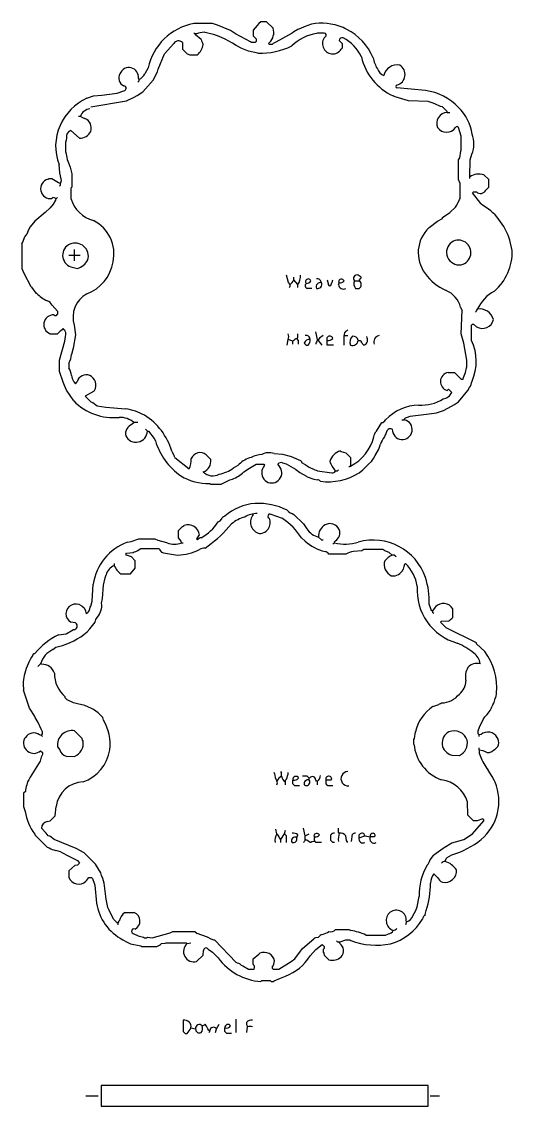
# Model space of a CAD drawing. Extents: x 107 to 1483, y 145 to 1950.
# Drawn here: x 950 to 1469, y 169 to 1316 of the extents above; entities that cross this region are included whole.
import ezdxf

# ---------------------------------------------------------------- set-up
doc = ezdxf.new("R2010")
doc.units = 0
doc.layers.get('0').update_dxf_attribs({"linetype": 'CONTINUOUS'})

msp = doc.modelspace()

# ---------------------------------------------------------------- linework, layer by layer
at = {"color": 7, "linetype": 'CONTINUOUS'}
for points in [[(1216, 1309), (1209, 1316), (1203, 1316), (1201, 1314), (1199, 1312), (1195, 1307), (1195, 1301), (1198, 1298), (1198, 1295), (1197, 1294), (1193, 1294), (1191.9, 1294.7), (1176.18, 1303.24), (1170.9, 1306.8), (1157.088235, 1312.352941), (1152, 1314), (1132, 1314)], [(1245.1, 1308.8), (1242.1, 1307.7), (1237.9, 1305.2), (1236, 1304), (1218.9, 1294.2), (1216.1, 1292.8), (1215, 1292), (1212, 1292), (1211, 1293), (1212, 1294)], [(1135, 1303), (1133, 1303), (1132, 1304)], [(1140, 1297), (1134, 1302), (1134, 1303)], [(1144.067568, 1304.405405), (1143, 1305)], [(1270, 1304), (1263, 1304), (1261.911765, 1303.352941)], [(1023, 1226), (1060.932432, 1232.405405), (1068.9, 1236.2), (1072.1, 1237.8), (1078, 1242), (1081, 1245), (1089, 1254), (1093.647059, 1263.088235), (1094.352941, 1265.911765), (1101, 1282), (1111, 1293)], [(1120, 1294), (1120, 1287), (1125, 1282), (1128, 1281), (1136, 1281)], [(1199.932432, 1282.594595), (1189.9, 1284.7), (1182.9, 1287.8), (1176.9, 1290.8)], [(1286, 1296), (1289, 1293), (1289, 1288), (1288, 1287)], [(1083.7, 1267.1), (1080.2, 1260.9)], [(1073.42, 1256.06), (1074, 1255), (1074, 1253), (1073, 1252)], [(1019, 1235), (1026.044554, 1237.554455), (1034.955446, 1238.445545), (1050.923077, 1240.384615), (1058, 1243)], [(1377.1, 1243.2), (1347, 1246)], [(1400, 1220), (1400, 1221), (1395, 1226), (1393.1, 1226.3), (1387.1, 1229.2), (1384.1, 1230.3), (1379.978351, 1231.523711), (1359.021649, 1232.476289), (1345.206897, 1236.517241), (1342.8, 1237.6)], [(1010, 1216), (1012, 1216)], [(1012, 1216), (1014.206897, 1214.517241), (1016.911765, 1213.647059)], [(1400, 1220), (1403, 1220)], [(1011, 1193), (1002, 1201)], [(1380.9, 1098.2), (1390, 1105), (1395, 1108), (1395, 1109), (1402.9, 1114.2), (1409, 1120), (1410.2, 1121.9), (1413, 1128), (1414, 1129), (1414, 1145), (1412, 1149), (1412, 1170), (1413.569231, 1172.053846), (1414.430769, 1178.946154), (1415, 1180), (1415, 1195), (1412, 1204)], [(1424, 1150), (1424, 1152), (1424.472376, 1169.975138), (1426.3, 1175.9)], [(990, 1142), (991, 1143), (991, 1145), (992, 1148), (990.445545, 1156.044554), (989.554455, 1164.955446)], [(999.647059, 1166.911765), (1001.2, 1162.1), (1003, 1155), (1003, 1141), (1002, 1140), (1002, 1129)], [(977.9, 1149.3), (979, 1150), (982, 1150), (988.9, 1145.8), (991, 1145)], [(1441, 1138), (1443, 1140), (1444, 1141), (1444, 1149), (1439, 1154)], [(1436, 1123), (1435.76, 1123.82), (1427, 1135), (1428, 1136), (1431, 1136)], [(986, 1129), (985.7, 1127.1), (983.2, 1122.9), (980, 1119), (974.9, 1114.2), (964, 1105), (959, 1099), (956.8, 1095.1), (955.7, 1092.1), (954, 1090), (953.3, 1088.9)], [(988, 1130), (987, 1129), (983, 1130), (982, 1129)], [(950, 1081), (950, 1055), (952.2, 1050.1), (959.769231, 1035.846154), (960.243902, 1035.195122), (965, 1029), (965.804878, 1028.756098)], [(1469, 1074), (1466.352941, 1085.088235)], [(1000, 1069), (1006, 1069), (1012, 1069)], [(1006, 1063), (1006, 1069), (1006, 1075)], [(1001.9, 1056.8), (1009, 1055)], [(1233, 1035), (1234, 1036), (1234, 1038), (1232.230769, 1040.153846), (1230, 1048)], [(1238, 1043), (1238, 1046)], [(1307, 1042), (1307.2, 1042.9), (1309, 1045), (1309, 1046), (1306, 1048)], [(1242, 1038), (1238, 1043)], [(1242, 1035), (1242, 1038)], [(1257, 1034), (1252, 1034)], [(1273, 1043), (1274.352941, 1039.088235)], [(1277, 1037), (1277.8, 1039.1)], [(1285, 1041), (1286, 1040)], [(1285, 1038), (1286, 1040)], [(1302, 1042), (1307, 1042)], [(1303, 1034), (1307, 1034)], [(982.247059, 1016.211765), (988, 1010), (988, 1007), (986, 1005), (985, 1005), (984, 1006)], [(1401, 945), (1408, 945), (1415, 938), (1417, 938), (1417.3, 939.9), (1419.594595, 945.067568), (1420.405405, 949.932432), (1421, 951), (1421, 958), (1418.7, 969.9), (1417.594595, 975.932432), (1415, 986), (1416, 1011)], [(994, 991), (994, 992)], [(1005.560976, 994.95122), (1007, 985), (1004.3, 970.9), (1002.615385, 964.076923)], [(1263, 979), (1263, 980), (1261, 988)], [(1294, 989), (1295, 990)], [(1426, 979), (1426, 995), (1427, 996), (1428, 996), (1431.18, 993.24)], [(980, 986), (988, 986)], [(1005, 915), (997.461538, 926.307692), (995.3, 931.1), (993.8, 934.9), (990, 946), (990, 958), (995.594595, 978.067568), (996.405405, 982.932432)], [(1231, 974), (1232, 980)], [(1237, 978), (1232, 980)], [(1237, 975), (1237, 978)], [(1243, 975), (1243, 979), (1241, 981), (1242, 982), (1242, 986)], [(1249, 976), (1251, 974), (1253, 974)], [(1263, 980), (1264, 980)], [(1268, 974), (1264, 979), (1264, 980)], [(1280, 974), (1273, 974), (1273, 979)], [(1291, 984), (1295, 984)], [(1291, 974), (1291, 984)], [(1306, 979), (1308, 979), (1309, 978), (1309, 977), (1312, 974)], [(1000, 955), (1000, 950)], [(1004.8, 935.9), (1005, 935), (1007, 933), (1008.8, 935.1)], [(1352, 895), (1355, 895), (1355, 896), (1356, 897), (1358.1, 897.7), (1361.1, 898.7), (1380.9, 901.2), (1388.946154, 902.430769), (1396.1, 904.8), (1396.9, 905.2), (1407.9, 911.3), (1412, 914), (1421.8, 926.1), (1423.8, 929.1)], [(1027, 926), (1026, 925), (1017, 920), (1023, 914), (1025.1, 913.2), (1029.9, 909.8), (1039.037931, 908.455172), (1059.955446, 906.554455)], [(1405, 924), (1402, 927), (1401, 927), (1400, 926)], [(1322.647059, 877.088235), (1323.352941, 879.911765), (1324.8, 882.1), (1325.2, 882.9), (1331, 892), (1332, 892), (1334, 894), (1335, 895)], [(1069, 892), (1066.9, 890.2)], [(1073, 892), (1069, 892)], [(1081, 885), (1083, 883), (1084, 883), (1090.230769, 875.153846), (1091.482759, 872.793103)], [(1108.7, 861.9), (1110.769231, 857.846154)], [(1287, 862), (1288.088235, 861.352941), (1293, 860), (1298, 855), (1298, 846)], [(1307, 839), (1310.9, 842.2), (1317, 848), (1320, 851), (1322.2, 853.9), (1323.8, 857.1), (1327.7, 864.1), (1329.7, 869.1)], [(1112, 855), (1127, 843)], [(1145, 858), (1150, 853)], [(1217.044554, 859.445545), (1225.955446, 858.554455), (1233.923077, 856.615385), (1235.1, 856.3), (1245, 852), (1246, 851), (1246, 850), (1249.846154, 847.769231), (1252.153846, 846.230769)], [(1226.076923, 849.384615), (1229.689655, 848.275862), (1239.804878, 842.756098), (1244.195122, 839.243902), (1251.153846, 835.230769), (1251.9, 834.8), (1259.076923, 832.384615), (1262.923077, 831.615385)], [(1173.9, 844.2), (1179, 847), (1180, 848)], [(1185.1, 839.8), (1191.1, 843.8), (1198, 848), (1206, 848), (1207, 847), (1205.8, 845.1), (1204.8, 843.1)], [(1222.24, 846.18), (1221, 848)], [(1263.1, 841.2), (1278, 839)], [(1282, 841), (1284, 841), (1285, 842)], [(1296, 845), (1297, 846), (1298, 846)], [(1148.962069, 827.544828), (1150, 827), (1161, 827), (1170.088235, 831.647059), (1172.911765, 832.352941)], [(1225.793103, 790.482759), (1214, 795)], [(1238, 795), (1248, 785), (1251.756098, 779.804878)], [(1119, 765), (1118.558824, 766.735294), (1116, 770), (1116, 778), (1120, 782), (1121.9, 783.2)], [(1158, 787), (1160, 788), (1161.2, 789.9), (1162, 791)], [(1062.076923, 765.615385), (1065.923077, 766.384615), (1074, 769), (1091, 769), (1093.9, 767.7), (1103.1, 765.2), (1103.9, 764.8)], [(1135, 769), (1136, 768)], [(1249.795082, 766.754098), (1246, 770)], [(1264, 771), (1267, 768), (1269, 768)], [(1076, 759), (1095, 759), (1096, 758), (1096, 757), (1098, 755), (1100.067568, 754.405405), (1115, 752)], [(1119, 765), (1121, 765)], [(1143.923077, 759.384615), (1147.1, 761.8)], [(1281, 765), (1280, 764), (1279, 764)], [(1281, 765), (1281, 766), (1282, 767)], [(1346, 750), (1344, 752), (1342, 752), (1338.735294, 754.558824), (1335.9, 755.7), (1334.2, 756.4), (1332, 758), (1312, 758), (1309.955446, 756.445545), (1301.044554, 755.554455)], [(1055, 732), (1065, 732), (1070, 738), (1070, 746), (1066, 750), (1061, 752), (1060, 753), (1061, 754), (1068.1, 754.8), (1068.9, 755.2)], [(1293, 753), (1275, 753)], [(1048, 743), (1048, 741)], [(1356, 743), (1355, 742), (1354.352941, 739.911765), (1353.647059, 737.088235)], [(1034.594595, 701.067568), (1035.405405, 705.932432), (1036.461929, 719.967005), (1038.3, 727.9), (1039.3, 730.9)], [(1022.384615, 696.923077), (1023, 698), (1024.529231, 703.026154), (1025.594595, 721.067568)], [(1386, 690), (1385, 691), (1385, 693), (1384, 693), (1383, 694), (1382.3, 696.1), (1380.901639, 700.081967)], [(1013.1, 698.2), (1014, 698), (1016, 696), (1017.6, 692.8), (1018, 691), (1019, 690)], [(1387.8, 697.1), (1385.2, 693.9), (1385, 693)], [(1406, 686), (1406, 695)], [(1007.1, 680.2), (1002, 681)], [(1019.2, 670.9), (1022, 674), (1027.647059, 681.088235), (1028.352941, 683.911765), (1030, 686)], [(1440, 650), (1431, 658), (1431, 659), (1399, 675), (1393, 681), (1394, 682), (1401.95122, 682.439024)], [(989.053846, 667.569231), (997.1, 668.8), (1003, 672), (1004.9, 673.2)], [(983, 652), (986.088235, 654.647059), (988.911765, 655.352941)], [(961.8, 646.1), (962, 647), (963, 648), (964, 648)], [(967, 634), (970, 637)], [(971.067568, 636.405405), (970, 637)], [(971, 561), (972, 563), (972, 565), (970.7, 567.9), (967.558824, 574.735294), (964.3, 580.1), (963.7, 581.9), (958.8, 588.9), (958.3, 590.1), (952, 609)], [(1036.517241, 577.206897), (1036, 580), (1031, 585), (1025.804878, 588.756098), (1023.9, 589.7), (1016.9, 592.8), (1008.911765, 594.647059), (1004.9, 595.8), (998, 599), (996, 601), (996, 602)], [(1449.647059, 596.088235), (1450.8, 600.1)], [(1385.1, 591.7), (1390.1, 593.7)], [(1434, 560), (1434, 562), (1433, 563), (1433, 566), (1434.352941, 569.911765), (1438.2, 577.9), (1440, 581)], [(1015, 555), (1014.3, 556.1), (1014, 558), (1006, 566)], [(1365, 552), (1365, 557), (1365.569231, 558.053846), (1366.430769, 564.946154)], [(1435.9, 562.3), (1434, 562)], [(954, 559), (953, 558)], [(972, 560), (971, 561), (968.9, 561.8)], [(970, 545), (972, 543), (972, 541), (970.7, 538.1), (969.647059, 534.088235), (959, 517), (957.7, 514.1), (956, 512), (955.3, 508.9)], [(988, 549), (990.2, 546.1)], [(997.044554, 539.445545), (1006, 539)], [(1405.04878, 540.439024), (1413, 540)], [(1434, 546), (1434, 548)], [(1434, 546), (1437.8, 545.4), (1440.153846, 544.230769)], [(1217.594595, 520.932432), (1217, 522)], [(1225, 518), (1225, 522), (1224, 523)], [(1254.9, 516.2), (1254, 516), (1252, 518), (1247, 518)], [(1450.7, 511.9), (1450.2, 513.1), (1447.756098, 517.804878), (1443.325843, 524.578652)], [(1229, 509), (1229, 512), (1229, 514), (1230, 515)], [(1244, 508), (1239, 508), (1237, 510), (1237, 514)], [(1254, 514), (1254, 516)], [(1263, 513), (1262, 513), (1261, 514)], [(1263, 509), (1263, 513)], [(1278, 515), (1277, 514), (1272, 514)], [(1279, 508), (1274, 508), (1272, 510), (1272, 514)], [(954, 502), (952, 500), (952, 486), (953.594595, 480.932432)], [(976.9, 470.2), (980, 471), (985.54918, 476.040984), (986.45082, 485.959016)], [(1379, 424), (1380, 425), (1381.3, 427.9), (1381.8, 429.1), (1383, 431), (1385.8, 434.1), (1386, 435), (1396, 442), (1397.1, 442.7), (1405.088235, 447.647059), (1409.088235, 448.647059), (1417.9, 451.2), (1427, 457), (1439, 471), (1439, 472), (1438, 473), (1432, 471), (1428, 471), (1422, 477), (1421.535398, 490.969027)], [(1052, 363), (1051, 363), (1047, 367), (1042.2, 377.1), (1041.2, 379.1), (1039.405405, 388.067568), (1037.352941, 405.088235), (1035.8, 409.9), (1034.352941, 413.088235), (1033.647059, 415.911765), (1028, 425), (1016, 437), (1007.8, 441.6), (984.195122, 451.243902), (979.692308, 454.538462), (978, 455), (975.754098, 457.795082), (971, 463)], [(1220, 457), (1219, 462)], [(1224, 448), (1224, 451), (1228, 457), (1229, 461)], [(1250, 451), (1250, 455), (1248, 463)], [(1286, 458), (1285, 459), (1285, 463)], [(963.76, 456.82), (964, 456), (977, 443), (979.1, 442.2)], [(1224, 451), (1222.8, 452.9)], [(1230, 448), (1230, 455), (1228, 457)], [(1241, 453), (1242, 456)], [(1250, 455), (1254, 457)], [(1267, 448), (1261, 448), (1260, 449), (1257.088235, 448.647059), (1256, 448), (1255, 448), (1251.735294, 450.558824), (1250, 451)], [(1259, 455), (1260, 454)], [(1281, 448), (1279, 448), (1277, 450), (1277, 456)], [(1295, 448), (1293.660377, 450.188679), (1293, 455)], [(1299, 449), (1299.941176, 456.764706)], [(1307, 453), (1313, 455)], [(1313, 455), (1319, 454)], [(1324, 455), (1323, 454), (1319, 454)], [(995.8, 435.6), (999.8, 433.6), (1009, 429), (1011, 426), (1009, 424), (1006.088235, 423.647059), (1000, 418), (1000, 411)], [(1398, 428), (1399, 431), (1400, 432), (1405.1, 434.8)], [(1386, 415), (1390, 411)], [(1018, 407), (1019, 408), (1021, 411), (1024, 411), (1025, 410), (1025.7, 407.9), (1026.3, 406.1), (1027.529231, 402.973846), (1029.258824, 383.835294)], [(1364, 371), (1367, 376), (1368.352941, 379.911765), (1370.405405, 390.932432)], [(1059, 374), (1069, 374)], [(1377, 372), (1377.8, 376.1)], [(1052, 361), (1052, 363), (1053.2, 364.9)], [(1282, 356), (1296, 356), (1298.144, 354.792)], [(1356.8, 364.9), (1357, 364), (1356, 361)], [(1057.1, 345.2), (1060.9, 342.8), (1065.164706, 340.741176), (1075.911765, 338.647059), (1077, 338), (1093, 338), (1095.9, 339.3), (1097, 340), (1098, 341), (1101.923077, 341.384615), (1103, 342), (1124, 342), (1125, 341), (1129, 342)], [(1067.846154, 351.769231), (1073.088235, 349.352941), (1078.9, 347.7), (1080, 347), (1082, 347), (1083, 348), (1088, 347), (1106.923077, 352.384615)], [(1110, 354), (1133, 354), (1135.153846, 352.230769), (1146.1, 348.3), (1150.153846, 346.230769)], [(1154, 345), (1177, 321)], [(1215, 316), (1215, 315), (1216, 314), (1222, 314), (1235, 322), (1239, 325), (1245, 333), (1247.2, 335.9), (1259, 346), (1260, 347), (1261.088235, 347.647059), (1264, 348)], [(1283, 344), (1284, 343), (1287, 343), (1293, 345), (1297, 345), (1298.1, 344.3)], [(1314, 350), (1335, 350), (1337.9, 351.3)], [(1135, 322), (1142, 329), (1142.405405, 333.932432)], [(1147.1, 335.2), (1152, 332), (1158, 326)], [(1255, 328), (1261, 335), (1268, 340), (1270, 338), (1270, 336), (1269, 335), (1269, 332), (1269.7, 330.9), (1270, 329), (1275, 324)], [(1286.461538, 341.307692), (1286, 343)], [(1195, 319), (1195, 325), (1201, 330), (1202.1, 330.8)], [(1182.2, 318.4), (1183.8, 317.6), (1190, 314), (1196, 314)], [(1203, 301), (1204, 302), (1213, 302), (1214, 301), (1216, 301), (1217.1, 301.7), (1223.911765, 304.352941), (1229.1, 306.8)], [(1121, 260), (1121, 248), (1123, 246), (1125, 246)], [(1155, 247), (1156, 251), (1159, 256)], [(1177, 247), (1177, 261)], [(1188, 247), (1189, 253), (1188.8, 253.9), (1188, 255), (1188, 258)], [(1129, 252), (1134, 251)], [(1149, 249), (1148, 249), (1146.8, 250.9)], [(1148, 247), (1149, 248), (1149, 249)], [(1172, 246), (1167, 246), (1165, 248), (1165, 252)], [(1380, 169), (1380, 191), (1034, 191), (1034, 169), (1380, 169)], [(1018, 180), (1031, 180)], [(1382, 180), (1392, 180)]]:
    msp.add_lwpolyline(points, dxfattribs=at)
for centre, radius, start, end in [((1143.129813, 1254.217058), 60.810138, -259.453957, -192.231092), ((1202.27963, 1304.625432), 14.400881, -47.547065, 17.684231), ((1267.154403, 1268.783387), 45.69164, 77.45756, -241.139471), ((1271.705924, 1269.073836), 44.635107, 60.182853, 83.088778), ((1268.123601, 1255.960237), 57.894592, 22.269308, 63.561956), ((1145.333333, 1278.666667), 26.436507, -264.936383, -246.99113), ((1156.885417, 1300.854167), 17.319697, -167.142275, -149.254906), ((1129.470798, 1222.762467), 82.937537, 55.119513, 79.863309), ((1267.628313, 1259.516608), 44.2075, -262.570179, -224.133989), ((1278.912829, 1292.732161), 10.744038, -222.567104, -32.243609), ((1270.011111, 1301.877778), 2.122251, -62.227488, -269.700025), ((1289.083333, 1296.055556), 3.083834, 72.707551, -178.967755), ((1268.768445, 1259.033569), 45.255879, 25.888299, 62.021209), ((1115.916538, 1289.751158), 5.892989, 46.137063, -213.456679), ((1124.168263, 1294.590038), 18.018855, -48.956572, -8.264348), ((1201.653709, 1362.358012), 79.781988, -91.236238, -64.580128), ((1368.157624, 1292.179555), 60.18253, -167.148151, -114.919549), ((1365.216067, 1287.938287), 44.658877, -167.010237, -150.804151), ((1063.434108, 1257.445421), 10.081539, -7.898671, -200.645383), ((1338.488711, 1270.973189), 13.171302, -158.537191, -114.627517), ((1347.199862, 1255.691122), 14.580287, 78.927581, -193.117095), ((1344.09669, 1260.129044), 11.501515, -75.378734, 59.118529), ((1061.329321, 1256.291032), 8.711677, -212.720075, -111.758101), ((1068.902404, 1266.564423), 12.638092, -66.212121, -26.62841), ((1057.926524, 1245.602375), 2.603412, -88.382725, 86.179313), ((1347.5, 1247.5), 1.581139, -251.565051, -108.434949), ((1368.711232, 1183.478372), 60.307912, 43.789053, 82.00429), ((1041.834915, 1184.332938), 55.575035, -245.739596, -203.058438), ((1024.440972, 1210.698785), 13.523338, -259.601073, -203.07931), ((1400.531113, 1208.543054), 11.46925, -267.345823, -156.664944), ((1379.04263, 1190.834756), 47.794486, 7.476614, 45.994018), ((1038.021028, 1184.194266), 52.145382, -204.840246, -158.349382), ((1012.664642, 1203.570756), 10.934803, -19.059488, 67.144766), ((1410.5, 1203.5), 1.581139, 18.434949, -198.434949), ((1033.074373, 1183.5), 36.87406, -194.843127, -165.156873), ((1004.576373, 1194.215267), 7.25743, -249.206684, -169.928856), ((1012.029155, 1205.021448), 12.06542, -94.893157, -24.593968), ((1399.5, 1210.745736), 11.651393, -144.622295, -35.377705), ((1398.996279, 1186.646114), 29.342327, -21.483453, 20.775078), ((1023.045087, 1178.08742), 25.929963, -171.050928, -154.46935), ((980.412609, 1139.243433), 10.3657, -255.971976, -81.19113), ((1433.593223, 1137.300829), 17.552651, 72.059334, -236.870047), ((1435.274627, 1140.626866), 6.299232, -132.733941, -24.646194), ((1036.061802, 1139.840637), 35.74529, -162.345614, -106.683295), ((1403.590704, 1065.945971), 65.616497, 16.961524, 60.401445), ((1008.732969, 1070.673028), 38.873859, -12.758209, 63.957597), ((1405.836107, 1071.699019), 36.388342, -226.742577, -143.039485), ((925.27355, 1095.968011), 28.903956, -31.188369, -14.154318), ((1006.186406, 1068.956214), 12.889795, -246.758519, -109.423176), ((1006.532049, 1067.879805), 14.015656, -16.070465, -247.196614), ((1412.814861, 1072.172859), 13.352866, -234.17884, -80.58143), ((1412.000746, 1071.833644), 13.179452, -76.845923, -237.914347), ((1413.734713, 1072.721871), 55.280065, -49.002333, 1.324852), ((1002.219979, 1074.508915), 20.653485, -70.835896, -30.58529), ((1003.928472, 1068.761916), 43.23674, -69.740741, -8.879221), ((1228.954665, 1047.363601), 16.057951, -35.669797, 2.271308), ((1253.233294, 1040.944509), 2.961203, 20.88172, -138.954207), ((1262.671128, 1039.71391), 4.338315, 3.78111, -261.100727), ((1304.719298, 1044.520468), 3.707741, 69.792993, -137.173128), ((1419.926236, 1080.244555), 52.81077, -144.82294, -113.462137), ((1221.182292, 1052.354167), 19.244109, -48.236395, -29.083221), ((1252.611111, 1036.722222), 2.789973, -234.727579, -102.652557), ((1250.202381, 1045.996032), 7.041353, -83.49578, -34.576706), ((1265.887729, 1035.843559), 4.302691, 75.018575, -154.629718), ((1263.119649, 1038.150292), 4.298667, -105.09761, 25.486468), ((1276.001436, 1038.456045), 1.765559, -200.981584, -55.557448), ((1269.95, 1043.65), 9.073313, -30.097346, -4.108112), ((1288.1898, 1040.361201), 3.253135, 30.249062, -191.324418), ((1290.350788, 1038.701577), 5.396586, -172.53019, -60.599912), ((1286.850242, 1045.124396), 5.194453, -99.420711, -36.97647), ((1310.348665, 1038.981083), 8.877729, -199.88023, -145.869738), ((1304.416667, 1038), 4.761682, -57.144278, 57.144278), ((1000.59296, 1065.555219), 50.639767, -133.390861, -117.896292), ((1032.896768, 1003.284538), 28.577784, -240.674014, -163.046152), ((1388.325821, 1006.977394), 26.981012, 15.280802, 66.926487), ((1470.438388, 993.611001), 42.61062, -241.337142, -205.566543), ((974.658903, 1012.778453), 8.328729, 24.344693, 74.390456), ((1422.147321, 1016.261905), 8.091798, -164.417463, -139.437563), ((1427.0625, 1013.125), 5.064043, -54.544526, -12.835609), ((1434.535279, 997.281795), 14.934966, 14.415963, -260.226448), ((983.741685, 995.651663), 10.35156, 88.57008, -111.189945), ((1437.294336, 1003.53994), 11.978058, -120.694566, -12.242481), ((1007.141304, 969.130435), 25.514148, -238.998568, -221.39029), ((989.771367, 985.346823), 7.059727, -19.998459, 53.203142), ((1295.234895, 984.859063), 4.321149, -253.39456, -168.532953), ((1223.483333, 983), 9.029596, -19.404837, 19.404837), ((1243.881579, 972.991228), 8.5114, -250.211124, -216.04908), ((1254.202469, 974.696296), 5.363332, 81.448366, -194.068231), ((1251.138456, 980.29807), 3.873031, -4.41387, -252.905746), ((1249.416667, 978.527778), 5.774171, -51.641519, 14.771621), ((1270.166667, 972.916667), 9.400428, -220.325836, -192.804266), ((1276.5, 969.5), 16.324828, -242.650124, -220.030259), ((1275.86619, 980.401429), 3.190462, 10.8135, -153.943602), ((1274.472222, 984.583333), 5.774171, -104.771621, -38.358481), ((1305.080206, 977.469957), 7.88479, -229.886447, -153.890869), ((1299.997887, 979.70338), 6.043186, -109.305296, -6.683938), ((1299.964286, 977.202381), 6.29772, 16.58513, 89.675075), ((1309.992222, 979.669259), 6.014289, -70.498314, 33.628416), ((1329.089669, 977.505739), 6.585044, -260.475089, -157.63412), ((1378.997645, 957.040158), 51.879245, -24.019212, 25.042324), ((984.343308, 964.426505), 18.275421, -31.051099, -1.096049), ((982.997261, 939.958195), 19.74667, 5.677652, 30.566069), ((1021.150205, 945.146747), 18.783811, -170.082974, -150.509967), ((1018.406341, 932.79874), 9.878136, 68.66629, -193.471699), ((1017.177724, 931.711789), 11.36229, -30.178591, 64.88664), ((1402.735848, 935.382324), 9.773068, -259.769103, -106.256472), ((1408.371382, 938.845508), 18.248759, -32.278611, -9.215261), ((1393.498755, 929.501601), 12.749363, -78.685992, -25.564041), ((1047.223525, 956.341398), 59.092616, -135.604802, -84.415692), ((1051.867832, 849.849987), 57.278323, 60.698667, 81.882796), ((1371.901991, 859.135326), 51.45903, -267.936142, -224.183281), ((1372.594902, 955.814486), 45.325081, -93.220267, -58.910063), ((1053.904872, 874.237702), 23.310129, 49.640755, -267.71095), ((1044.974541, 843.367857), 66.365461, 16.215077, 58.246924), ((1352.552694, 884.731497), 10.55611, -181.457518, 76.594702), ((1070.545236, 880.087121), 10.749794, -250.178058, -168.804665), ((1339.933889, 881.299103), 4.238568, 60.826556, -177.307596), ((1070.85806, 883.452925), 12.150385, -153.334168, -2.136284), ((1158.562211, 893.140501), 70.097571, -163.125729, -124.934716), ((1275.047193, 889.511544), 49.194367, -62.187872, -14.627582), ((1354.125, 861.8875), 25.467642, -216.678669, -196.451434), ((1344.588889, 874.155556), 11.279967, -217.998732, -195.13137), ((1138.673388, 850.354338), 9.923818, 50.393015, -201.18121), ((1291.111111, 846.888889), 15.660361, -254.780535, -195.219465), ((1103.766071, 853.128571), 8.443922, 12.804803, 33.965639), ((1104.644889, 853.682758), 24.776446, -25.541571, 0.594886), ((1138.439708, 851.152487), 11.706992, -72.294968, 9.079964), ((1200.307889, 826.771283), 29.378032, -255.394786, -226.269987), ((1207.207064, 826.347892), 32.2046, -264.147226, -243.624297), ((1211.839628, 842.146515), 18.065096, 73.254526, -244.009406), ((1224.426795, 845.435085), 4.280387, 67.324647, -216.81441), ((1300.882692, 859.129615), 26.17707, -161.90687, -136.165617), ((1152.103059, 849.932101), 14.167514, -135.488887, -60.555323), ((1154.36512, 868.109748), 30.875356, -81.239515, -50.750292), ((1161.237389, 865.15729), 34.81977, -70.410429, -46.739388), ((1214.547427, 838.822359), 10.644743, -203.694182, 43.725135), ((1274.919218, 881.340669), 41.844561, -122.959505, -106.4068), ((1274.124858, 890.875646), 61.41545, -97.602139, -57.636347), ((1278.666667, 842.666667), 3.72678, -100.304846, -26.565051), ((1147.813995, 884.664888), 57.131597, -120.962216, -88.848549), ((1260.986579, 824.188722), 7.674981, 49.215481, 75.385573), ((1200.247723, 753.900151), 52.64219, -266.409736, -227.96598), ((1200.841319, 739.519379), 67.032617, 63.556163, -266.673089), ((1166.125, 788.0625), 5.064043, -257.164391, -215.455474), ((1196.489184, 754.73963), 38.928269, -254.215624, -231.017363), ((1200.5906, 766.036351), 30.005837, -266.961344, -240.68627), ((1204.8933, 786.848325), 12.819017, -219.487128, -112.440385), ((1212.741228, 793.035195), 2.333445, 57.353943, -113.788655), ((1242.594771, 810.550902), 16.215501, -137.224269, -106.460645), ((1126.074243, 771.982383), 11.969095, 4.877196, -249.589015), ((1111.458333, 819.284681), 56.642982, -59.859534, -34.747987), ((1084.870551, 853.55165), 110.864195, -55.853391, -38.194937), ((1201.840727, 785.962542), 11.116007, -99.531653, 26.370598), ((1190.629956, 735.584435), 65.194117, 31.863252, 57.359868), ((1277.951664, 771.872181), 13.978899, -240.178672, -176.42284), ((1276.004452, 774.013355), 11.17039, 26.513993, -243.38389), ((1142.5, 766.5), 7.905694, -235.304846, -198.434949), ((1140.984722, 764.004167), 6.388594, -260.224365, -218.716223), ((1268.101777, 789.619368), 19.065819, -149.017992, -102.423607), ((1276.2125, 775.595833), 10.362601, -56.04796, 19.178062), ((1080.800653, 713.069164), 55.782465, -250.387554, -188.243805), ((1065.715341, 769.683179), 14.829178, -77.598771, -46.088846), ((1111.202837, 782.935789), 19.550915, -111.933436, -66.504138), ((1113.389406, 807.315467), 55.33891, -88.332218, -63.478603), ((1144.592507, 745.433118), 13.967548, -267.252903, -242.300913), ((1282.076698, 803.141935), 48.643369, -131.577965, -103.283423), ((1292.487819, 808.121365), 44.625353, -104.917509, -72.270993), ((1321.84877, 709.339651), 58.44407, 18.723207, -254.343931), ((1265.870755, 744.033962), 12.795818, 44.483244, 66.856322), ((1301.915913, 738.866069), 16.711119, -267.011103, -237.755606), ((1347.356322, 742.312141), 13.856105, -195.435542, -117.305703), ((1356.837165, 723.88378), 31.790931, -242.179014, -224.081191), ((1054.120455, 726.930895), 15.342741, -246.489608, -194.9927), ((1066.05, 747.816667), 19.294285, -159.310722, -124.93931), ((1342.641399, 741.898126), 12.010812, -97.854628, -23.607153), ((1326.441342, 712.496839), 42.47537, 8.899109, 45.900931), ((1305.552479, 704.380653), 75.471681, -3.265198, 18.317439), ((1426.730218, 715.034213), 58.464106, -183.955896, -105.764807), ((1007.093266, 689.894753), 10.24978, 54.123827, -119.796084), ((1014.830208, 698.860071), 19.887283, -40.289347, 6.372988), ((1396.175192, 689.768329), 11.130914, 28.035122, -221.199011), ((1013.849498, 696.806912), 8.535908, -52.886752, 0.779761), ((1005.052082, 676.997917), 3.800961, -92.293102, 57.398725), ((1390.8, 699.2), 20.131567, -56.36384, -40.971736), ((1022.047695, 599.505859), 75.638724, -244.138124, -219.876019), ((974.572785, 720.564408), 66.769317, -77.598903, -48.057915), ((1383.669741, 594.413297), 69.858741, 50.40453, 67.106496), ((1012.727187, 612.31677), 61.113705, -213.558838, -193.827654), ((992.32485, 630.78513), 23.173768, -246.272442, -195.556325), ((1420.258886, 635.759716), 14.793199, 4.809409, 57.555753), ((1388.380799, 611.717816), 64.265601, -5.173307, 36.561623), ((971.83728, 623.138629), 13.289086, 16.649438, -266.679532), ((1436.531126, 623.781268), 17.20868, -212.391564, -163.86864), ((1431.680707, 624.662702), 12.776018, 74.941417, -220.735959), ((993.215359, 614.831002), 41.62579, -196.88758, -171.947439), ((1016.929867, 626.682403), 32.361711, -180.466971, -130.29685), ((1401.411515, 619.544242), 18.59645, -51.453049, -1.677054), ((1393.654854, 620.182902), 24.591771, -89.038383, -38.126347), ((1438.433118, 606.592507), 13.967548, -27.699087, -2.747097), ((1409.122559, 555.045945), 43.824686, -236.759722, -193.056091), ((1385.58387, 608.2591), 15.243452, -72.766478, -56.182664), ((1421.911625, 601.768513), 27.54125, -48.945703, -20.5519), ((1460.103635, 588.513934), 12.911624, -215.917985, -196.125331), ((995.478641, 552.080114), 48.119871, -7.378972, 31.477965), ((962.744976, 553.508879), 10.326036, 53.411163, -212.125422), ((1002.850256, 551.305611), 15.028172, 77.901714, -171.174869), ((1407.914969, 553.264519), 13.141855, -243.25078, -102.597236), ((1407.583459, 551.885102), 14.253966, 17.199516, -246.938892), ((1443.00299, 553.151855), 11.581926, 30.32718, -232.17279), ((962.779865, 553.17367), 10.905926, -206.266183, -48.54453), ((1000.103649, 552.847948), 15.051001, -66.936062, 8.220555), ((1409.237158, 556.009944), 44.41853, -174.820492, -109.850831), ((1406.899233, 553.245422), 14.582886, -65.269468, 11.288454), ((1445.891215, 553.862727), 8.77077, -68.540104, 35.854339), ((999.583218, 548.904001), 9.793222, -163.362201, -105.024176), ((1000.6941, 552.579686), 43.027546, -70.580486, -8.930837), ((1444.938384, 544.34798), 11.062432, -188.588453, -151.679933), ((1489.867118, 560.156376), 58.58212, -158.934591, -142.604482), ((1443.785618, 550.088098), 6.891884, -121.800521, -39.546568), ((1229.458106, 520.198966), 11.886163, -183.537833, -142.723698), ((1230.416667, 507.583333), 11.740836, -242.525568, -207.474432), ((1232.584325, 518.722884), 7.618698, -174.555424, -118.064441), ((1211.198958, 524.15744), 20.912625, -25.969366, -5.921426), ((1240.100309, 514.699074), 3.178147, 24.16305, -167.293153), ((1257.689677, 514.378196), 3.331857, -6.517633, -213.146627), ((1259, 518.75), 7.004463, -55.175511, 2.045408), ((1274.908586, 515.048485), 3.091794, -0.898537, -160.176819), ((1295.283824, 515.485588), 7.51977, -267.836928, -84.534922), ((972.572642, 502.07327), 18.572786, -201.565601, -179.773965), ((1015.949483, 482.289093), 29.726074, -268.169599, -187.091718), ((1216, 511), 4.472136, -26.565051, 26.565051), ((1238.472222, 519.583333), 5.774171, -104.771621, -38.358481), ((1252.780651, 510.219349), 3.972422, 72.124272, -162.124272), ((1251.345238, 511.654762), 3.542302, -131.457639, 41.457639), ((1389.906378, 481.484671), 33.020417, 16.692013, 82.609476), ((1401.568864, 491.535102), 53.184562, -49.654918, 22.514049), ((1009.104711, 490.135585), 56.267851, -170.586425, -143.694597), ((978.274748, 463.05611), 7.274964, -259.107338, -179.558091), ((1228.480317, 450.393263), 10.750105, -217.920987, -167.136628), ((1210.750314, 447.677044), 13.132943, 23.434399, 45.226035), ((1239, 450), 3.605551, 56.309932, -146.309932), ((1236.781046, 450.343137), 7.696595, 47.305736, -264.175634), ((1237.219349, 451.780651), 3.972422, -107.875728, 17.875728), ((1245.0625, 452.125), 5.064043, -54.544526, -12.835609), ((1262.1898, 454.361201), 3.253135, 30.249062, -191.324418), ((1264.708333, 451.5), 5.330891, -207.967116, -152.032884), ((1260.850242, 459.124396), 5.194453, -99.420711, -36.97647), ((1280.910256, 453.179487), 4.821348, 88.933446, -215.803344), ((1312.100877, 450.544347), 27.144844, -195.941864, -176.73852), ((1286.706695, 449.982289), 8.048795, 38.565684, -264.962865), ((1304.527005, 449.814082), 8.327124, -259.433461, -236.584279), ((1309.799784, 454.600649), 3.225037, 7.113092, -150.243195), ((1310.944444, 451.633333), 4.174496, -199.11012, -60.501022), ((1322.646465, 451.646465), 4.340027, -212.839386, -57.160614), ((1321.380186, 455.099069), 2.621686, -2.165632, -155.214504), ((1375.580936, 528.674326), 98.406119, -72.544089, -52.122397), ((991.118391, 463.903448), 24.808897, -118.975706, -102.114693), ((974.854496, 398.527118), 42.580662, 60.534341, 74.949032), ((1397.910256, 423.179487), 4.821348, 88.933446, -215.803344), ((1391.351489, 406.635319), 22.375261, 33.545912, 72.714293), ((1432.417629, 392.465524), 62.031172, -210.554983, -178.583799), ((1400.31103, 404.284589), 17.878076, -216.824105, -182.150471), ((1397.704536, 418.033228), 12.333413, -102.667058, 4.495824), ((1010.348637, 415.068867), 11.119801, -158.536289, -46.521326), ((1299.95061, 403.434935), 82.508946, -19.347494, 1.055931), ((1399.083333, 415.083333), 9.958943, -155.794115, -114.205885), ((1080.533733, 391.435735), 51.835153, -171.568484, -116.877334), ((1070.616051, 360.198011), 18.03961, -229.915312, -195.108517), ((1065.377098, 364.942903), 9.754815, -62.376571, 68.198247), ((1346.688777, 365.445844), 11.07803, -232.20671, -109.449832), ((1346.298255, 365.82156), 10.542102, -5.015032, -232.632582), ((1354.701122, 373.298878), 9.57883, -76.113712, -13.886288), ((1382.973833, 365.0157), 9.190599, -229.458866, -192.468647), ((1068.68234, 354.121079), 2.496076, 60.80196, -109.572551), ((1277.004487, 360.234295), 6.548618, -107.823942, -40.285266), ((1323.708831, 397.03991), 58.579842, -73.751192, -30.850707), ((1340.916667, 364.166667), 9.400428, -77.195734, -49.674164), ((1104.986579, 359.811278), 7.674981, -75.385573, -49.215481), ((1154.242063, 352.381448), 7.385416, -123.611087, -91.878256), ((1270.856369, 342.05144), 9.077178, -252.322482, -220.944786), ((1264.216667, 367.683333), 17.42165, -77.120418, -51.759651), ((1325.332764, 417.343162), 77.954647, -110.44702, -79.080263), ((1293.019263, 309.206476), 45.872681, 62.782544, 83.585724), ((1337.271795, 357.530769), 6.262358, -84.242721, -23.836245), ((1132.223261, 332.670137), 11.025521, -229.069725, -75.413193), ((1144.910966, 333.980068), 2.506014, 29.130598, -178.910833), ((1280.599057, 333.440759), 9.811082, -41.031811, 53.306322), ((1207.366711, 361.86008), 61.016535, -144.005268, -94.10394), ((1206.679912, 320.928457), 10.882231, 9.90305, -245.111009), ((1205.661374, 323.119515), 11.742974, -37.320914, -1.559156), ((1211.583379, 354.621014), 50.928198, -69.882446, -31.514652), ((1278.853132, 336.969761), 13.530016, -106.545938, -47.464828), ((1171.866667, 304.233333), 17.534886, 53.892549, 72.977349), ((1192.340278, 315.868056), 4.108917, -27.041422, 49.661287), ((1122.318182, 253.318182), 6.810602, -11.159944, -258.840056), ((1137.920421, 251.519018), 3.954628, 38.855749, -172.458568), ((1134.259773, 251.391461), 7.227388, -37.417169, 21.156964), ((1139.875, 258.9375), 5.064043, -77.164391, -35.455474), ((1131.722893, 245.941), 15.871699, 18.206513, 39.328785), ((1152.83669, 248.821585), 3.840836, 34.553257, -182.662465), ((1168.178339, 252.464983), 3.212172, 28.546711, -171.676814), ((1166.666667, 257), 5.270463, -108.434949, -34.695154), ((1192.527778, 254.416667), 5.774171, 75.228379, -218.358481), ((1191.5, 244.819444), 8.554034, 73.006705, -253.006705), ((1109.40625, 260.729167), 21.450254, -43.366794, -24.013341), ((1138.101564, 250.652346), 4.116272, -184.844879, -62.535256)]:
    msp.add_arc(centre, radius, start, end, dxfattribs=at)

doc.saveas('drawing.dxf')
